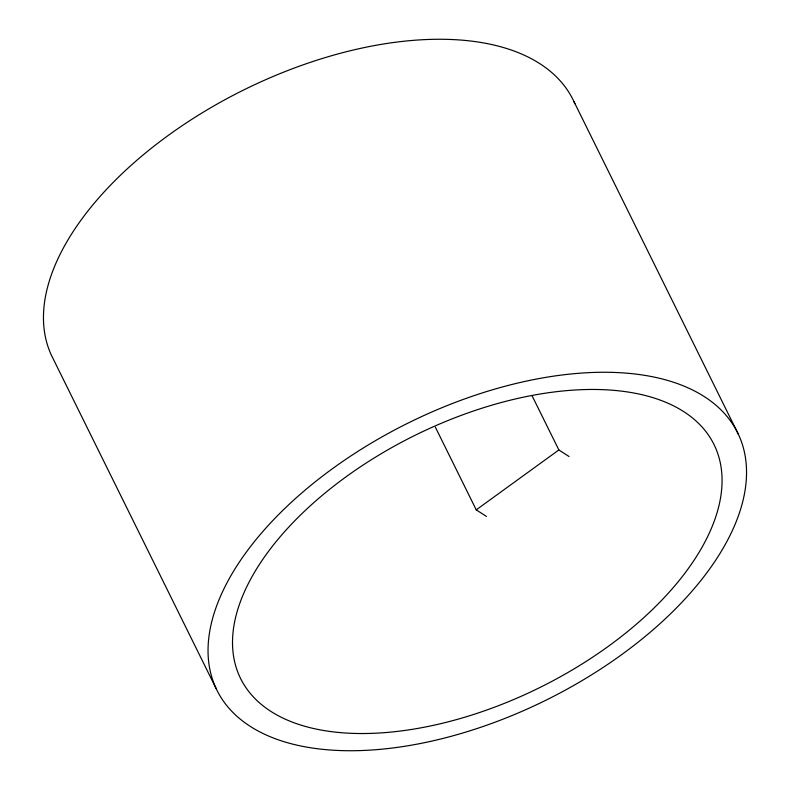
<?xml version="1.0" encoding="UTF-8"?>
<svg xmlns="http://www.w3.org/2000/svg" width="790" height="790" viewBox="0 0 790 790"><rect width="100%" height="100%" fill="white"/><g stroke="black" fill="none" stroke-linecap="round" stroke-linejoin="round"><path stroke-width="1.19" d="M435.379 427.193L476.242 509.856L558.856 449.945L569.086 456.531M476.242 509.856L486.472 516.443M573.925 101.555L738.502 434.559A290.444 154.771 -26.3 0 1 403.246 746.511A290.444 154.771 -26.3 0 1 290.118 503.428A290.444 154.771 -26.3 0 1 738.502 434.559M532.164 395.928L558.856 449.945M216.075 688.446L51.498 355.441A290.444 154.771 -26.3 0 1 249.393 87.186A290.444 154.771 -26.3 0 1 574.893 103.717M364.091 733.525A264.038 140.699 -26.3 0 0 721.843 474.069A264.038 140.699 -26.3 0 0 345.931 476.903A264.038 140.699 -26.3 0 0 364.091 733.525"/></g></svg>
